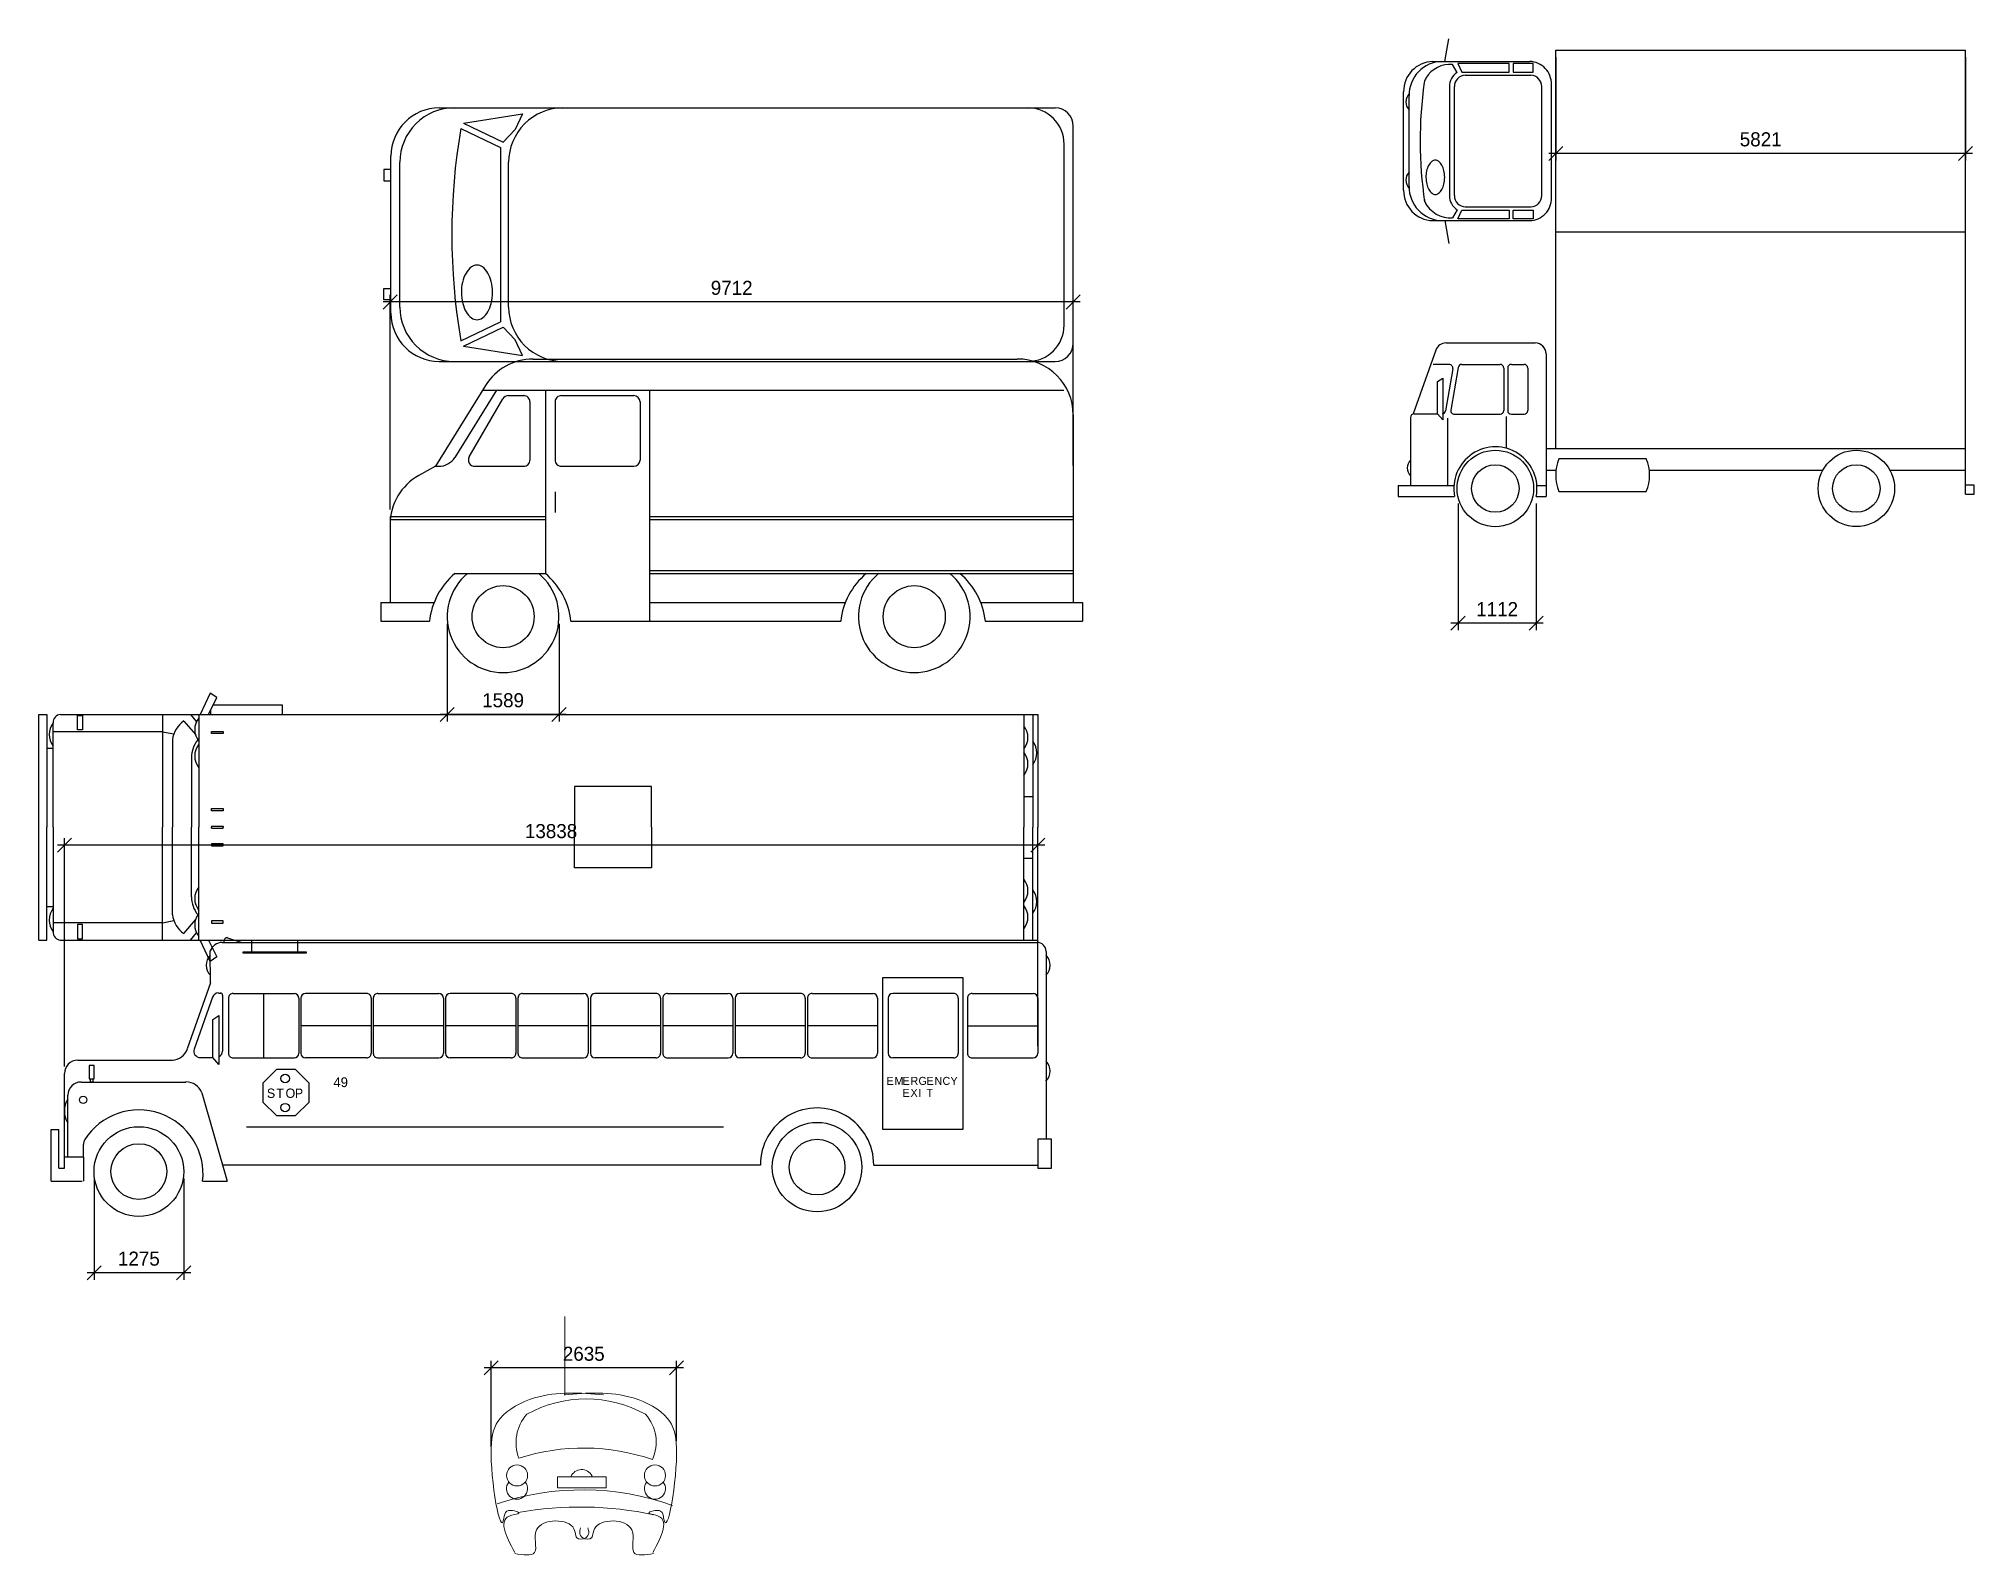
# Model space of a CAD drawing. Header units: millimetres. Extents: x 85290 to 188623, y -54691 to 10726.
# Drawn here: x 136197 to 163715, y -46232 to -24650 of the extents above; entities that cross this region are included whole.
import ezdxf

# ---------------------------------------------------------------- set-up
doc = ezdxf.new("R2010")
doc.units = ezdxf.units.MM
doc.layers.add('AUTO', color=150, linetype='Continuous')
doc.layers.add('RAZMER', color=5, linetype='Continuous')
doc.styles.add('TEXT', font='TXT')
doc.styles.add('WROMLATS', font='wromlats.shx', dxfattribs={"bigfont": 'bigfont.shx'})
doc.dimstyles.new('juka', dxfattribs={"dimscale": 100, "dimtxt": 2, "dimasz": 2, "dimexe": 1, "dimexo": 1, "dimgap": 1, "dimtad": 1, "dimtoh": 1, "dimdec": 0, "dimzin": 0, "dimdsep": 46, "dimtxsty": 'WROMLATS', "dimblk": 'OBLIQUE', "dimcen": -3, "dimdle": 1, "dimclrd": 256, "dimclre": 256, "dimclrt": 256, "dimadec": 0, "dimazin": 0, "dimtfac": 1, "dimtdec": 0, "dimtix": 1, "dimtmove": 2, "dimatfit": 3, "dimldrblk": 'ORIGIN2', "dimfxl": 1, "dimtvp": 2.5, "dimtolj": 1, "dimtzin": 0, "dimarcsym": 0})

# ---------------------------------------------------------------- blocks, each defined once
blk = doc.blocks.new('A_09')
at = {"lineweight": 15}
blk.add_line((432, 1821), (432, 2715), dxfattribs=at)
blk.add_lwpolyline([(351, 891), (903, 891), (903, 766), (351, 766)], close=True, dxfattribs=at)
for centre in [(-110, 906), (1458, 906)]:
    blk.add_circle(centre, 120, dxfattribs=at)
for centre, radius, start, end in [((675, 380), 1396, 61.09, 118.91), ((362, 1280), 484, 138.3801, 201.4766), ((993, 1283), 479, 335.7413, 41.8532), ((645, -1183), 2401, 70.9181, 107.7906), ((624, 841), 132, 26.3094, 157.9291), ((635, -2300), 3042, 70.3324, 108.6499), ((-110, 756), 120, 141.3174, 38.6826), ((1458, 756), 120, 141.3174, 38.6826), ((606, -3478), 4025, 77.9502, 100.076)]:
    blk.add_arc(centre, radius, start, end, dxfattribs=at)
for points in [[(-136, 29), (-170, 455), (-91, 477), (-226, 500), (-259, 421), (-405, 1217), (-304, 1553), (88, 1788), (873, 1822)], [(1434, 29), (1467, 455), (1389, 477), (1523, 500), (1557, 421), (1703, 1217), (1602, 1553), (1209, 1788), (425, 1822)], [(-136, 18), (88, 29), (111, 287), (537, 298), (559, 220), (570, 197), (671, 197), (705, 253), (694, 309)], [(1443, 18), (1219, 29), (1196, 287), (770, 298), (748, 220), (737, 197), (636, 197), (602, 253), (613, 309)]]:
    blk.add_spline(points, degree=3, dxfattribs=at)
blk = doc.blocks.new('a_13')
at = {"linetype": 'Continuous'}
for p, q in [((-828.1, 247.3), (-838.3, 226.1)), ((-829.8, 226.1), (-821.7, 242.9)), ((-821.7, 242.9), (-828.1, 247.3)), ((-756, 235.4), (-825.3, 235.4)), ((-756, 226.1), (-756, 235.4)), ((-999.9, 226.1), (-991.9, 226.1)), ((-999.9, 0), (-999.9, 226.1)), ((-991.9, 226.1), (-991.9, 113)), ((-985.3, 113), (-985.3, 217.7)), ((-978.2, 226.1), (-13.8, 226.1)), ((-961.1, 224.9), (-956.1, 224.9)), ((-961.1, 210.5), (-961.1, 224.9)), ((-956.1, 224.9), (-956.1, 210.5)), ((-876, 226.1), (-876, 208.7)), ((-854.6, 219.4), (-843.1, 205.8)), ((-847.8, 226.1), (-842.1, 218.7)), ((-839.7, 226.1), (-839.7, 113)), ((-827.5, 226.1), (-827.5, 230.8)), ((-827.5, 226.1), (-756, 226.1)), ((-13.8, 226.1), (0, 226.1)), ((-13.8, 226.1), (-13.8, 113)), ((-5, 226.1), (-5, 113)), ((0, 226.1), (0, 113)), ((-876, 208.7), (-985.3, 208.7)), ((-956.1, 210.5), (-961.1, 210.5)), ((-876, 208.7), (-864.6, 206.5)), ((-876, 208.7), (-876, 113)), ((-866, 200.6), (-866, 113)), ((-826.8, 208.9), (-815.2, 208.9)), ((-826.8, 206.8), (-826.8, 208.9)), ((-815.2, 206.8), (-826.8, 206.8)), ((-815.2, 208.9), (-815.2, 206.8)), ((-991.9, 192.3), (-985.3, 192.3)), ((-847.1, 182.7), (-847.1, 113)), ((-386.7, 153.7), (-463.7, 153.7)), ((-463.7, 153.7), (-463.7, 113)), ((-386.7, 113), (-386.7, 153.7)), ((-13.8, 144), (-5, 144)), ((-826.8, 131.7), (-815.2, 131.7)), ((-826.8, 129.6), (-826.8, 131.7)), ((-815.2, 129.6), (-826.8, 129.6)), ((-815.2, 131.7), (-815.2, 129.6)), ((-991.9, 0), (-991.9, 113)), ((-985.3, 113), (-985.3, 8.4)), ((-876, 17.4), (-876, 113)), ((-866, 25.4), (-866, 113)), ((-847.1, 43.4), (-847.1, 113)), ((-839.7, 0), (-839.7, 113)), ((-826.8, 114.1), (-815.2, 114.1)), ((-826.8, 114.1), (-826.8, 113)), ((-826.8, 112), (-826.8, 113)), ((-826.8, 112), (-815.2, 112)), ((-815.2, 114.1), (-815.2, 113)), ((-815.2, 112), (-815.2, 113)), ((-463.7, 72.3), (-463.7, 113)), ((-386.7, 113), (-386.7, 72.3)), ((-13.8, 0), (-13.8, 113)), ((-5, 0), (-5, 113)), ((0, 0), (0, 113)), ((-815.2, 96.5), (-826.8, 96.5)), ((-826.8, 96.5), (-826.8, 94.4)), ((-826.8, 94.4), (-815.2, 94.4)), ((-815.2, 94.4), (-815.2, 96.5)), ((-13.8, 82.1), (-5, 82.1)), ((-386.7, 72.3), (-463.7, 72.3)), ((-991.9, 33.8), (-985.3, 33.8)), ((-876, 17.4), (-864.6, 19.6)), ((-854.6, 6.6), (-843.1, 20.3)), ((-999.9, 0), (-991.9, 0)), ((-876, 17.4), (-985.3, 17.4)), ((-978.2, 0), (-13.8, 0)), ((-956.1, 15.6), (-961.1, 15.6)), ((-961.1, 15.6), (-961.1, 1.2)), ((-961.1, 1.2), (-956.1, 1.2)), ((-956.1, 1.2), (-956.1, 15.6)), ((-876, 0), (-876, 17.4)), ((-847.8, 0), (-842.1, 7.3)), ((-828.1, -21.2), (-838.3, 0)), ((-829.8, 0), (-821.7, -16.8)), ((-815.2, 19.3), (-826.8, 19.3)), ((-826.8, 19.3), (-826.8, 17.2)), ((-826.8, 17.2), (-815.2, 17.2)), ((-815.2, 17.2), (-815.2, 19.3)), ((-787, 0), (-787, -11.6)), ((-740.9, 0), (-740.9, -11.6)), ((-13.8, 0), (0, 0)), ((-821.7, -16.8), (-828.1, -21.2)), ((-795.4, -11.7), (-732.3, -11.7)), ((-795.4, -12.9), (-795.4, -11.7)), ((-732.3, -12.9), (-795.4, -12.9)), ((-787, -11.6), (-740.9, -11.6)), ((-732.3, -11.7), (-732.3, -12.9))]:
    blk.add_line(p, q, dxfattribs=at)
for centre, radius, start, end in [((-970.3, 205.9), 19, 141.9411, 218.0589), ((-977.5, 218.3), 7.81, 95.6673, 184.7211), ((-839, 197.1), 27.3, 124.945, 172.5167), ((-824.7, 210.8), 19, 141.9412, 218.0588), ((-28.8, 203), 19, 321.9413, 38.0587), ((-817.4, 182.2), 29.7, 141.8496, 178.9658), ((-824.7, 184.4), 19, 141.9412, 218.0588), ((-20, 187.5), 19, 321.9413, 38.0587), ((-28.8, 176.6), 19, 321.9413, 38.0587), ((-28.8, 49.5), 19, 321.9413, 38.0587), ((-817.4, 43.9), 29.7, 181.0342, 218.1505), ((-824.7, 41.6), 19, 141.9412, 218.0588), ((-20, 38.6), 19, 321.9413, 38.0588), ((-970.3, 20.2), 19, 141.9411, 218.0589), ((-839, 29), 27.3, 187.4827, 235.0551), ((-824.7, 15.3), 19, 141.9412, 218.0588), ((-28.8, 23.1), 19, 321.9413, 38.0587), ((-977.5, 7.8), 7.81, 175.2789, 264.3327)]:
    blk.add_arc(centre, radius, start, end, dxfattribs=at)
blk = doc.blocks.new('a_12')
at = {"linetype": 'Continuous'}
for p, q in [((-590, 274.5), (-575.8, 269.7)), ((-607.1, 229.2), (-607.4, 261.2)), ((-595.3, 269.7), (220.3, 269.7)), ((229.2, 260.8), (229.2, 73.1)), ((65.8, 234.5), (145.7, 234.5)), ((65.8, 82.6), (65.8, 234.5)), ((145.7, 234.5), (145.7, 82.6)), ((-607.1, 229.2), (-630.3, 163.2)), ((-605.2, 214.8), (-623.4, 163)), ((-599.2, 219.1), (-597.2, 219.1)), ((-595, 217), (-595, 160.9)), ((-589.1, 213.9), (-589.1, 158.8)), ((-584.4, 218.6), (-523.4, 218.6)), ((-553.9, 218.6), (-553.9, 154.1)), ((-518.8, 213.9), (-518.8, 158.8)), ((-516.6, 213.9), (-516.6, 158.8)), ((-451, 218.6), (-512, 218.6)), ((-446.3, 213.9), (-446.3, 158.8)), ((-444.2, 213.9), (-444.2, 158.8)), ((-439.5, 218.6), (-378.6, 218.6)), ((-373.9, 213.9), (-373.9, 158.8)), ((-371.8, 213.9), (-371.8, 158.8)), ((-306.2, 218.6), (-367.1, 218.6)), ((-301.5, 213.9), (-301.5, 158.8)), ((-299.4, 213.9), (-299.4, 158.8)), ((-294.7, 218.6), (-233.7, 218.6)), ((-229.1, 213.9), (-229.1, 158.8)), ((-226.9, 213.9), (-226.9, 158.8)), ((-161.3, 218.6), (-222.3, 218.6)), ((-156.6, 213.9), (-156.6, 158.8)), ((-154.5, 213.9), (-154.5, 158.8)), ((-149.8, 218.6), (-88.9, 218.6)), ((-84.2, 213.9), (-84.2, 158.8)), ((-82.1, 213.9), (-82.1, 158.8)), ((-16.5, 218.6), (-77.4, 218.6)), ((-11.8, 213.9), (-11.8, 158.8)), ((-9.7, 213.9), (-9.7, 158.8)), ((-5, 218.6), (56, 218.6)), ((60.6, 213.9), (60.6, 158.8)), ((71, 213.9), (71, 158.8)), ((136.6, 218.6), (75.7, 218.6)), ((141.3, 213.9), (141.3, 158.8)), ((150.5, 213.9), (150.5, 158.8)), ((155.2, 218.6), (216.1, 218.6)), ((220.8, 213.9), (220.8, 158.8)), ((-604.9, 192.5), (-598.9, 196.5)), ((-598.9, 196.5), (-598.9, 147.5)), ((-604.9, 154.5), (-604.9, 192.5)), ((-446.3, 186.3), (-516.6, 186.3)), ((-373.9, 186.3), (-444.2, 186.3)), ((-301.5, 186.3), (-371.8, 186.3)), ((-229.1, 186.3), (-299.4, 186.3)), ((-156.6, 186.3), (-226.9, 186.3)), ((-84.2, 186.3), (-154.5, 186.3)), ((-11.8, 186.3), (-82.1, 186.3)), ((60.6, 186.3), (-9.7, 186.3)), ((150.5, 186.3), (220.8, 186.3)), ((-753.3, 43.6), (-753.3, 138.5)), ((-740, 151.9), (-645.3, 151.9)), ((-723.7, 146.5), (-728.6, 146.5)), ((-728.6, 146.5), (-728.6, 133.2)), ((-723.7, 133.2), (-723.7, 146.5)), ((-617.4, 154.5), (-604.9, 154.5)), ((-598.9, 147.5), (-604.9, 154.5)), ((-584.4, 154.1), (-523.4, 154.1)), ((-541.1, 142.5), (-554.6, 129)), ((-522, 142.5), (-541.1, 142.5)), ((-508.4, 129), (-522, 142.5)), ((-451, 154.1), (-512, 154.1)), ((-439.5, 154.1), (-378.6, 154.1)), ((-306.2, 154.1), (-367.1, 154.1)), ((-294.7, 154.1), (-233.7, 154.1)), ((-161.3, 154.1), (-222.3, 154.1)), ((-149.8, 154.1), (-88.9, 154.1)), ((-16.5, 154.1), (-77.4, 154.1)), ((-5, 154.1), (56, 154.1)), ((136.6, 154.1), (75.7, 154.1)), ((155.2, 154.1), (216.1, 154.1)), ((-750, 54.7), (-750, 116.7)), ((-736.6, 130), (-631.7, 130)), ((-728.6, 133.2), (-723.7, 133.2)), ((-727.2, 133.2), (-724.9, 133.2)), ((-727.2, 130), (-727.2, 133.2)), ((-724.9, 130), (-727.2, 130)), ((-724.9, 133.2), (-724.9, 130)), ((-615.8, 119.2), (-590.5, 30.8)), ((-554.6, 129), (-554.6, 109.8)), ((-508.4, 109.8), (-508.4, 129)), ((-554.6, 109.8), (-541.1, 96.3)), ((-522, 96.3), (-508.4, 109.8)), ((-766.6, 30.8), (-766.6, 82.6)), ((-766.6, 82.6), (-759, 82.6)), ((-759, 43.6), (-759, 82.6)), ((-571.2, 85), (-93.7, 85)), ((-541.1, 96.3), (-522, 96.3)), ((145.7, 82.6), (65.8, 82.6)), ((-734.3, 54.7), (-734.3, 67.5)), ((221.3, 73.1), (234.2, 73.1)), ((221.3, 43.5), (221.3, 73.1)), ((234.2, 73.1), (234.2, 43.5)), ((-759, 43.6), (-753.3, 43.6)), ((-734.3, 54.7), (-753.3, 54.7)), ((-734.3, 54.7), (-734.3, 30.8)), ((-56.7, 46.8), (-595, 46.8)), ((56.7, 46.8), (221.3, 46.8)), ((234.2, 43.5), (221.3, 43.5)), ((-766.6, 30.8), (-735.5, 30.8)), ((-615, 30.8), (-590.5, 30.8))]:
    blk.add_line(p, q, dxfattribs=at)
for centre, radius in [((-532.4, 133.5), 4.2), ((-734.6, 112.1), 3.71), ((-532.4, 104.4), 4.2), ((-678.8, 40.3), 44.9), ((0, 44.8), 44.8), ((-678.8, 40.3), 27.9), ((0, 44.8), 27.9)]:
    blk.add_circle(centre, radius, dxfattribs=at)
for centre, radius, start, end in [((-590.1, 270.8), 3.75, 88.6744, 195.6622), ((-597.6, 247), 13.9, 135.0314, 226.2375), ((-595.4, 257), 12.7, 89.7289, 160.7837), ((220.3, 260.8), 8.9, 359.9999, 90), ((219.4, 247), 13.9, 313.763, 44.9673), ((-599.1, 212.7), 6.48, 90.4706, 160.3708), ((-597.2, 217), 2.14, 359.9631, 90.0364), ((-584.4, 213.9), 4.7, 89.956, 180.0431), ((-523.5, 213.9), 4.7, 359.9604, 89.6911), ((-511.9, 213.9), 4.7, 90.3099, 180.0399), ((-451, 213.9), 4.7, 359.9569, 90.044), ((-439.5, 213.9), 4.7, 89.956, 180.0431), ((-378.6, 213.9), 4.7, 359.9634, 89.6886), ((-367.1, 213.9), 4.7, 90.3119, 180.0366), ((-306.2, 213.9), 4.7, 359.9569, 90.044), ((-294.7, 213.9), 4.7, 89.9543, 180.0431), ((-233.8, 213.9), 4.7, 359.9606, 89.689), ((-222.2, 213.9), 4.7, 90.3089, 180.0396), ((-161.3, 213.9), 4.7, 359.9569, 90.0444), ((-149.8, 213.9), 4.7, 89.9556, 180.0429), ((-88.9, 213.9), 4.7, 359.9604, 89.6916), ((-77.4, 213.9), 4.7, 90.3102, 180.0399), ((-16.5, 213.9), 4.7, 359.9567, 90.0462), ((-5, 213.9), 4.7, 89.9556, 180.0431), ((55.9, 213.9), 4.7, 359.9634, 89.6881), ((75.7, 213.9), 4.7, 90.3093, 180.0394), ((136.6, 213.9), 4.7, 359.9599, 90.0401), ((155.2, 213.9), 4.7, 89.9556, 180.0431), ((216.1, 213.9), 4.7, 359.9601, 89.6898), ((-646.4, 169), 17.2, 273.8616, 340.5122), ((-617.4, 160.9), 6.41, 160.511, 270.0338), ((-601.5, 161), 6.48, 293.6141, 359.5922), ((-584.4, 158.8), 4.7, 179.9575, 270.0425), ((-523.5, 158.8), 4.7, 270.3104, 0.0388), ((-511.9, 158.8), 4.7, 179.961, 269.6888), ((-451, 158.8), 4.7, 269.9573, 0.0425), ((-439.5, 158.8), 4.7, 179.9575, 270.0427), ((-378.6, 158.8), 4.7, 270.3136, 0.0357), ((-367.1, 158.8), 4.7, 179.9643, 269.6864), ((-306.2, 158.8), 4.7, 269.9577, 0.0425), ((-294.7, 158.8), 4.7, 179.9575, 270.044), ((-233.8, 158.8), 4.7, 270.3115, 0.039), ((-222.2, 158.8), 4.7, 179.961, 269.6899), ((-161.3, 158.8), 4.7, 269.9573, 0.0425), ((-149.8, 158.8), 4.7, 179.9575, 270.0427), ((-88.9, 158.8), 4.7, 270.311, 0.039), ((-77.4, 158.8), 4.7, 179.9612, 269.6872), ((-16.5, 158.8), 4.7, 269.9565, 0.0425), ((-5, 158.8), 4.7, 179.9575, 270.0427), ((55.9, 158.8), 4.7, 270.3127, 0.0362), ((75.7, 158.8), 4.7, 179.9608, 269.6899), ((136.6, 158.8), 4.7, 269.9599, 0.0396), ((155.2, 158.8), 4.7, 179.9573, 270.0453), ((216.1, 158.8), 4.7, 270.3119, 0.039), ((-740, 138.5), 13.3, 90, 180), ((219.4, 141), 13.9, 313.7626, 44.9676), ((-736.6, 116.7), 13.3, 90, 179.9997), ((-631.7, 112.9), 17.2, 21.7796, 89.8919), ((-729.8, 100.9), 23.5, 149.4773, 210.5227), ((-678.8, 37.9), 64.2, 353.6441, 147.5921), ((0, 47.3), 56.7, 359.545, 180.455), ((-725.4, 67.5), 8.9, 147.5903, 179.9976)]:
    blk.add_arc(centre, radius, start, end, dxfattribs=at)
at = {"linetype": 'Continuous', "style": 'TEXT'}
for s, height, p in [('S', 9.34, (-550.7, 114.1)), ('T', 9.34, (-541.3, 114.1)), ('O', 9.34, (-532, 114.1)), ('P', 9.34, (-522.7, 114.1)), ('49', 9.79, (-484.1, 124.9)), ('E', 8.01, (69.5, 127.1)), ('M', 8.01, (77.5, 127.1)), ('E', 8.01, (85.5, 127.1)), ('E', 8.01, (85.5, 115.1)), ('X', 8.01, (93.5, 115.1)), ('R', 8.01, (93.5, 127.1)), ('G', 8.01, (101.5, 127.1)), ('I', 8.01, (101.5, 115.1)), ('T', 8.01, (109.5, 115.1)), ('E', 8.01, (109.5, 127.1)), ('N', 8.01, (117.5, 127.1)), ('C', 8.01, (125.5, 127.1)), ('Y', 8.01, (133.5, 127.1))]:
    blk.add_text(s, height=height, dxfattribs=at).set_placement(p)
blk = doc.blocks.new('a_16')
at = {"linetype": 'Continuous'}
for p, q in [((-558.7, 459.5), (151, 459.5)), ((-628.3, 420.8), (-701.7, 302.4)), ((-612.2, 414), (-673.4, 315.3)), ((-652.1, 316), (-602.7, 401.4)), ((-632.5, 414), (219.2, 414)), ((-594.9, 405.9), (-572.3, 405.9)), ((-540.4, 414), (-540.4, 145)), ((-517.1, 405.9), (-410.9, 405.9)), ((-388, 414), (-388, 75.3)), ((-563.2, 396.8), (-563.2, 311.5)), ((-526.2, 396.8), (-526.2, 311.5)), ((-401.8, 396.8), (-401.8, 311.5)), ((232.9, 377.7), (232.9, 102.6)), ((-701.7, 302.4), (-725.9, 288.9)), ((-701.7, 302.4), (-696.6, 302.4)), ((-644.2, 302.4), (-572.3, 302.4)), ((-517.1, 302.4), (-410.9, 302.4)), ((-526.1, 264.8), (-526.1, 234.5)), ((-768.1, 228.9), (-768.1, 102.6)), ((-768.1, 228.9), (-540.4, 228.9)), ((-388, 228.9), (232.9, 228.9)), ((-768.1, 224.3), (-540.4, 224.3)), ((-388, 224.3), (232.9, 224.3)), ((-673.1, 145), (-540.4, 145)), ((-388, 149.6), (232.9, 149.6)), ((-388, 145), (232.9, 145)), ((-781.7, 102.6), (-781.7, 75.3)), ((-781.7, 102.6), (-703.5, 102.6)), ((-388, 102.6), (-101.1, 102.6)), ((97.3, 102.6), (246.5, 102.6)), ((246.5, 102.6), (246.5, 75.3)), ((-781.7, 75.3), (-710.3, 75.3)), ((-503.1, 75.3), (-107.8, 75.3)), ((104.1, 75.3), (246.5, 75.3))]:
    blk.add_line(p, q, dxfattribs=at)
for centre in [(-602.5, 81.9), (0, 81.9)]:
    blk.add_circle(centre, 45.5, dxfattribs=at)
for centre, radius, start, end in [((-558.7, 377.7), 81.8, 89.9752, 148.2659), ((151, 377.6), 81.9, 0.0365, 90.0023), ((-594.8, 396.8), 9.11, 90.0233, 149.9866), ((-572.3, 396.8), 9.1, 359.9588, 90.0412), ((-517.1, 396.8), 9.1, 89.9588, 180.0412), ((-410.9, 396.8), 9.1, 359.9595, 89.6902), ((-696.6, 329.6), 27.3, 269.9882, 328.2838), ((-644.2, 311.5), 9.11, 150, 269.9902), ((-686, 217.2), 82.1, 119.1048, 179.9525), ((-572.3, 311.5), 9.1, 269.9588, 0.041), ((-517.1, 311.5), 9.1, 179.959, 270.0412), ((-410.9, 311.5), 9.1, 270.3102, 0.0405), ((-604.7, 63.7), 106.3, 130.0823, 173.7253), ((-602.5, 81.9), 81.9, 129.5799, 50.4201), ((-609.1, 63.4), 106.7, 6.3857, 49.8776), ((-1.8, 63.4), 106.7, 130.1224, 173.6143), ((0, 81.9), 81.9, 129.5799, 50.4202), ((-2.1, 63.4), 106.9, 6.4118, 49.7806)]:
    blk.add_arc(centre, radius, start, end, dxfattribs=at)
blk = doc.blocks.new('a_17')
at = {"linetype": 'Continuous'}
for p, q in [((-929, 345.1), (-26.5, 345.1)), ((-897.3, 314.7), (-839.1, 287)), ((-893.5, 322.7), (-807.1, 336.4)), ((-893.5, 322.7), (-835.3, 295)), ((-817.8, 313.6), (-835.3, 295)), ((-807.1, 336.4), (-817.8, 313.6)), ((0, 0), (0, 318.5)), ((-839.1, 287), (-839.1, 31.5)), ((-13.3, 26.5), (-13.3, 292)), ((-999.8, 44.2), (-999.8, 274.3)), ((-986.5, 53.1), (-986.5, 265.4)), ((-827.3, 53.1), (-827.3, 265.4)), ((-1010.4, 254.8), (-1010.4, 238.2)), ((-999.8, 254.8), (-1010.4, 254.8)), ((-1010.4, 238.2), (-999.8, 238.2)), ((-1010.4, 63.7), (-1010.4, 80.3)), ((-1010.4, 80.3), (-999.8, 80.3)), ((-999.8, 63.7), (-1010.4, 63.7)), ((-897.3, 3.8), (-839.1, 31.5)), ((-893.5, -4.2), (-835.3, 23.5)), ((-817.8, 4.9), (-835.3, 23.5)), ((-807.1, -17.8), (-817.8, 4.9)), ((-929, -26.5), (-26.5, -26.5)), ((-893.5, -4.2), (-807.1, -17.8))]:
    blk.add_line(p, q, dxfattribs=at)
for centre, radius, start, end in [((-929, 274.3), 70.8, 90.0244, 179.9756), ((-907, 265.5), 79.6, 89.9508, 180.0492), ((-747.7, 265.4), 79.6, 89.9839, 180.0161), ((-66.4, 292), 53.1, 0.0171, 89.9829), ((-26.6, 318.5), 26.6, 0.0171, 89.9828), ((5.8, 159.3), 916.4, 170.2323, 189.7677), ((-873.7, 101.2), 13.3, 89.7648, 126.164), ((-873.6, 101.2), 13.3, 53.836, 90.2352), ((-846.6, 77.5), 49.9, 166.4827, 183.3767), ((-844.3, 77.2), 52.2, 150.5213, 166.6605), ((-864.7, 88.6), 28.8, 125.8257, 150.4251), ((-882.6, 88.6), 28.8, 29.5749, 54.1743), ((-897.2, 80.3), 45.5, 13.1126, 29.6574), ((-919.7, 74.7), 68.8, 359.8831, 13.3687), ((-827.6, 74.4), 68.8, 179.8612, 193.3685), ((-850.2, 68.8), 45.5, 193.1125, 209.6574), ((-897.2, 68.8), 45.5, 330.3426, 346.8875), ((-919.7, 74.4), 68.8, 346.6316, 0.1388), ((-929, 44.3), 70.8, 180.0244, 269.9756), ((-907, 53), 79.6, 179.9508, 270.0492), ((-864.7, 60.5), 28.8, 209.5749, 234.1744), ((-873.7, 47.9), 13.3, 233.8361, 270.2352), ((-873.6, 47.9), 13.3, 269.7648, 306.1639), ((-882.6, 60.5), 28.8, 305.8257, 330.4251), ((-747.7, 53.1), 79.6, 179.9839, 270.0161), ((-66.4, 26.6), 53.1, 270.0171, 359.9829), ((-26.6, 0), 26.6, 270.0172, 359.9829)]:
    blk.add_arc(centre, radius, start, end, dxfattribs=at)
blk = doc.blocks.new('a_27')
at = {"linetype": 'Continuous'}
for p, q in [((-733.7, 191), (-733.7, 720)), ((-733.7, 720), (266.3, 720)), ((266.3, 79.3), (266.3, 720)), ((-1027.3, 431), (-1082, 275.7)), ((-1002.1, 448.9), (-784.5, 448.9)), ((-994.4, 396.3), (-1033.2, 396.3)), ((-985.6, 385.9), (-1003.6, 283)), ((-972.1, 389.2), (-990.3, 285)), ((-963.4, 396.5), (-870.1, 396.5)), ((-861.3, 387.6), (-861.3, 283.5)), ((-851.5, 387.6), (-851.5, 283.5)), ((-842.6, 396.5), (-811.5, 396.5)), ((-802.6, 387.6), (-802.6, 283.5)), ((-757.9, 422.2), (-757.9, 73.6)), ((-1022.7, 354.7), (-1010.3, 363)), ((-1022.7, 275.7), (-1022.7, 354.7)), ((-1010.3, 363), (-1010.3, 261.1)), ((-1088.9, 266.8), (-1088.9, 100.2)), ((-1080, 275.7), (-1022.7, 275.7)), ((-1010.3, 261.1), (-1022.7, 275.7)), ((-997.8, 100.2), (-997.8, 265.2)), ((-981.6, 274.6), (-870.1, 274.6)), ((-854.2, 191.2), (-854.2, 269.4)), ((-842.6, 274.6), (-811.5, 274.6)), ((-757.9, 191), (266.3, 191)), ((-512.9, 165.9), (-726.4, 165.9)), ((-1119, 100.2), (-983, 100.2)), ((-1119, 100.2), (-1119, 73.6)), ((-780.2, 100.2), (-757.9, 100.2)), ((-757.9, 137.7), (-733.6, 137.7)), ((-505.7, 137.7), (-82.1, 137.7)), ((82.1, 137.7), (266.3, 137.7)), ((288, 101.1), (266.3, 101.1)), ((288, 79.3), (288, 101.1)), ((-1119, 73.6), (-981.2, 73.6)), ((-781.8, 73.6), (-757.9, 73.6)), ((-726.4, 85.7), (-512.9, 85.7)), ((266.3, 79.3), (288, 79.3))]:
    blk.add_line(p, q, dxfattribs=at)
for centre, radius in [((-881.6, 93.3), 93.4), ((-881.6, 93.3), 58), ((0, 93.3), 93.3), ((0, 93.3), 58)]:
    blk.add_circle(centre, radius, dxfattribs=at)
for centre, radius, start, end in [((-1002, 422.1), 26.8, 90.2055, 160.4717), ((-784.5, 422.2), 26.7, 359.9589, 89.9246), ((-994.3, 387.4), 8.86, 349.9113, 90.4007), ((-963.4, 387.7), 8.85, 89.8743, 170.0861), ((-870.2, 387.6), 8.89, 359.9595, 89.6901), ((-842.6, 387.6), 8.89, 89.9589, 180.0412), ((-811.5, 387.6), 8.89, 359.959, 90.041), ((-981.6, 283.4), 8.86, 169.9113, 270.4008), ((-1080, 266.8), 8.89, 89.9589, 180.0411), ((-1012.3, 284.5), 8.84, 282.9575, 350.1872), ((-870.2, 283.5), 8.89, 270.3099, 0.0406), ((-842.6, 283.5), 8.89, 179.9588, 270.0411), ((-811.5, 283.5), 8.89, 269.959, 0.0412), ((-881.5, 93.3), 101.6, 348.8002, 191.1998), ((-1070.2, 143.6), 26.7, 134.7145, 225.612), ((-628, 125.8), 106.2, 157.8125, 202.1875), ((-610.6, 125.8), 105.6, 337.6634, 22.3366)]:
    blk.add_arc(centre, radius, start, end, dxfattribs=at)
blk = doc.blocks.new('a_33')
at = {"linetype": 'Continuous'}
for p, q in [((-1271, 416.4), (-1261.6, 472.1)), ((-1000, 0), (-1000, 444.1)), ((-1000, 444.1), (0, 444.1)), ((0, 0), (0, 444.1)), ((-1300.8, 416.4), (-1064.1, 416.4)), ((-1241.2, 389.9), (-1252.4, 409.4)), ((-1239.7, 411.8), (-1230, 390.6)), ((-1114.1, 411.8), (-1239.7, 411.8)), ((-1230, 390.6), (-1114.1, 390.6)), ((-1221.3, 382.8), (-1061.3, 382.8)), ((-1114.1, 390.6), (-1114.1, 411.8)), ((-1104.1, 411.8), (-1104.1, 390.6)), ((-1055.5, 411.8), (-1104.1, 411.8)), ((-1104.1, 390.6), (-1055.5, 390.6)), ((-1055.5, 390.6), (-1055.5, 411.8)), ((-1371.9, 101.8), (-1371.9, 342.4)), ((-1358.6, 111), (-1358.6, 333.1)), ((-1259.8, 355.7), (-1259.8, 88.4)), ((-1247.9, 89.1), (-1247.9, 355)), ((-1034.6, 89.1), (-1034.6, 355)), ((-1010.8, 83.3), (-1010.8, 360.9)), ((-1241.2, 54.2), (-1252.4, 34.8)), ((-1239.7, 32.3), (-1230, 53.5)), ((-1230, 53.5), (-1114.1, 53.5)), ((-1221.3, 61.4), (-1061.3, 61.4)), ((-1114.1, 53.5), (-1114.1, 32.3)), ((-1104.1, 53.5), (-1055.5, 53.5)), ((-1104.1, 32.3), (-1104.1, 53.5)), ((-1055.5, 53.5), (-1055.5, 32.3)), ((-1300.8, 27.8), (-1064.1, 27.8)), ((-1271, 27.8), (-1261.6, -28)), ((-1114.1, 32.3), (-1239.7, 32.3)), ((-1055.5, 32.3), (-1104.1, 32.3)), ((-1000, 0), (0, 0))]:
    blk.add_line(p, q, dxfattribs=at)
for centre, radius, start, end in [((-1299.3, 343.8), 72.6, 91.1988, 181.1028), ((-1277, 334.8), 81.6, 91.1245, 181.1773), ((-1257.9, 340.1), 69.5, 85.4302, 148.8562), ((-1219.1, 355.2), 41.1, 122.4284, 180.2305), ((-1220.7, 355.5), 27.2, 91.1895, 181.1115), ((-1065.2, 362), 54.4, 358.8413, 88.8577), ((-1061.8, 355.5), 27.2, 358.8885, 88.8106), ((-1337.8, 317.8), 28.7, 136.0415, 223.6451), ((-332, 222.1), 999.7, 171.7743, 188.535), ((-1292.8, 360.9), 28.9, 148.4692, 171.5951), ((-1337.8, 126.4), 28.7, 136.3537, 223.9597), ((-1263.2, 136.6), 54.3, 167.0087, 183.2487), ((-1261.6, 136.4), 55.9, 151.5282, 167.1956), ((-1283.9, 148.3), 30.6, 127.3938, 151.1359), ((-1294.6, 162.3), 13, 89.8726, 127.4368), ((-1294.5, 162.1), 13.2, 52.7922, 90.0166), ((-1304.8, 148.7), 30.1, 28.5695, 52.7135), ((-1321.2, 139.6), 48.8, 12.5874, 28.6414), ((-1346.4, 133.7), 74.7, 359.8817, 12.852), ((-1299.3, 100.4), 72.6, 178.8972, 268.8012), ((-1277, 109.4), 81.6, 178.824, 268.8742), ((-1242.7, 133.3), 74.7, 179.8616, 192.8518), ((-1267.9, 127.4), 48.8, 192.5874, 208.6414), ((-1283.9, 118.7), 30.6, 208.8641, 232.6062), ((-1304.8, 118.3), 30.1, 307.2865, 331.4305), ((-1321.2, 127.4), 48.8, 331.3586, 347.4126), ((-1346.4, 133.3), 74.7, 347.1482, 0.1384), ((-1292.7, 83.2), 28.9, 188.4124, 211.5232), ((-1257.8, 104.4), 69.8, 206.0089, 274.4454), ((-1294.6, 104.7), 13, 232.5632, 270.1274), ((-1294.5, 104.9), 13.2, 269.9834, 307.2077), ((-1219.1, 89), 41.1, 179.7709, 237.5687), ((-1220.7, 88.6), 27.2, 178.8902, 268.8065), ((-1065.2, 82.2), 54.4, 271.1423, 1.1598), ((-1061.8, 88.6), 27.2, 271.1935, 1.1098)]:
    blk.add_arc(centre, radius, start, end, dxfattribs=at)
blk = doc.blocks.new('_Oblique')
at = {"color": 0, "linetype": 'ByBlock', "lineweight": -2}
blk.add_line((-0.5, -0.5), (0.5, 0.5), dxfattribs=at)
blk = doc.blocks.new('*D107')
at = {"layer": 'Defpoints', "color": 0, "transparency": 16777216}
for p in [(142628, -43553), (142628, -44775), (145264, -44690)]:
    blk.add_point(p, dxfattribs=at)
at = {"layer": 'RAZMER', "lineweight": -2, "transparency": 16777216}
for p, q in [((142628, -44675), (142628, -43453)), ((145264, -44590), (145264, -43453)), ((145364, -43553), (142528, -43553))]:
    blk.add_line(p, q, dxfattribs=at)
at = {"layer": 'RAZMER', "lineweight": -2, "transparency": 16777216, "xscale": 200, "yscale": 200, "zscale": 200, "rotation": 180}
blk.add_blockref('_Oblique', (142628, -43553), dxfattribs=at)
at = {"layer": 'RAZMER', "lineweight": -2, "transparency": 16777216, "xscale": 200, "yscale": 200, "zscale": 200}
blk.add_blockref('_Oblique', (145264, -43553), dxfattribs=at)
at = {"layer": 'RAZMER', "transparency": 16777216, "insert": (143946, -43353), "char_height": 200, "attachment_point": 5, "style": 'WROMLATS'}
blk.add_mtext('\\A1;2635', dxfattribs=at)
blk = doc.blocks.new('_Origin2')
at = {"color": 0, "linetype": 'ByBlock', "lineweight": -2}
blk.add_line((-0.5, 0), (-1, 0), dxfattribs=at)
for radius in [0.5, 0.25]:
    blk.add_circle((0, 0), radius, dxfattribs=at)
blk = doc.blocks.new('*D110')
at = {"layer": 'Defpoints', "color": 0, "transparency": 16777216}
for p in [(136562, -36120), (150400, -39078), (136562, -39366)]:
    blk.add_point(p, dxfattribs=at)
at = {"layer": 'RAZMER', "lineweight": -2, "transparency": 16777216}
for p, q in [((136562, -39266), (136562, -36020)), ((150400, -38978), (150400, -36020)), ((150500, -36120), (136462, -36120))]:
    blk.add_line(p, q, dxfattribs=at)
at = {"layer": 'RAZMER', "lineweight": -2, "transparency": 16777216, "xscale": 200, "yscale": 200, "zscale": 200, "rotation": 180}
blk.add_blockref('_Oblique', (136562, -36120), dxfattribs=at)
at = {"layer": 'RAZMER', "lineweight": -2, "transparency": 16777216, "xscale": 200, "yscale": 200, "zscale": 200}
blk.add_blockref('_Oblique', (150400, -36120), dxfattribs=at)
at = {"layer": 'RAZMER', "transparency": 16777216, "insert": (143481, -35920), "char_height": 200, "attachment_point": 5, "style": 'WROMLATS'}
blk.add_mtext('\\A1;13838', dxfattribs=at)
blk = doc.blocks.new('*D111')
at = {"layer": 'Defpoints', "color": 0, "transparency": 16777216}
for p in [(141193, -28394), (150904, -30820), (141193, -31443)]:
    blk.add_point(p, dxfattribs=at)
at = {"layer": 'RAZMER', "lineweight": -2, "transparency": 16777216}
for p, q in [((141193, -31343), (141193, -28294)), ((150904, -30720), (150904, -28294)), ((151004, -28394), (141093, -28394))]:
    blk.add_line(p, q, dxfattribs=at)
at = {"layer": 'RAZMER', "lineweight": -2, "transparency": 16777216, "xscale": 200, "yscale": 200, "zscale": 200, "rotation": 180}
blk.add_blockref('_Oblique', (141193, -28394), dxfattribs=at)
at = {"layer": 'RAZMER', "lineweight": -2, "transparency": 16777216, "xscale": 200, "yscale": 200, "zscale": 200}
blk.add_blockref('_Oblique', (150904, -28394), dxfattribs=at)
at = {"layer": 'RAZMER', "transparency": 16777216, "insert": (146049, -28194), "char_height": 200, "attachment_point": 5, "style": 'WROMLATS'}
blk.add_mtext('\\A1;9712', dxfattribs=at)
blk = doc.blocks.new('*D116')
at = {"layer": 'Defpoints', "color": 0, "transparency": 16777216}
for p in [(157767, -24812), (163588, -24812), (157767, -26282)]:
    blk.add_point(p, dxfattribs=at)
at = {"layer": 'RAZMER', "lineweight": -2, "transparency": 16777216}
for p, q in [((157767, -24912), (157767, -26382)), ((163588, -24912), (163588, -26382)), ((163688, -26282), (157667, -26282))]:
    blk.add_line(p, q, dxfattribs=at)
at = {"layer": 'RAZMER', "lineweight": -2, "transparency": 16777216, "xscale": 200, "yscale": 200, "zscale": 200, "rotation": 180}
blk.add_blockref('_Oblique', (157767, -26282), dxfattribs=at)
at = {"layer": 'RAZMER', "lineweight": -2, "transparency": 16777216, "xscale": 200, "yscale": 200, "zscale": 200}
blk.add_blockref('_Oblique', (163588, -26282), dxfattribs=at)
at = {"layer": 'RAZMER', "transparency": 16777216, "insert": (160678, -26082), "char_height": 200, "attachment_point": 5, "style": 'WROMLATS'}
blk.add_mtext('\\A1;5821', dxfattribs=at)
blk = doc.blocks.new('*D122')
at = {"layer": 'Defpoints', "color": 0, "transparency": 16777216}
for p in [(156375, -31161), (157487, -31161), (156375, -32962)]:
    blk.add_point(p, dxfattribs=at)
at = {"layer": 'RAZMER', "lineweight": -2, "transparency": 16777216}
for p, q in [((156375, -31261), (156375, -33062)), ((157487, -31261), (157487, -33062)), ((157587, -32962), (156275, -32962))]:
    blk.add_line(p, q, dxfattribs=at)
at = {"layer": 'RAZMER', "lineweight": -2, "transparency": 16777216, "xscale": 200, "yscale": 200, "zscale": 200, "rotation": 180}
blk.add_blockref('_Oblique', (156375, -32962), dxfattribs=at)
at = {"layer": 'RAZMER', "lineweight": -2, "transparency": 16777216, "xscale": 200, "yscale": 200, "zscale": 200}
blk.add_blockref('_Oblique', (157487, -32962), dxfattribs=at)
at = {"layer": 'RAZMER', "transparency": 16777216, "insert": (156931, -32762), "char_height": 200, "attachment_point": 5, "style": 'WROMLATS'}
blk.add_mtext('\\A1;1112', dxfattribs=at)
blk = doc.blocks.new('*D124')
at = {"layer": 'Defpoints', "color": 0, "transparency": 16777216}
for p in [(136984, -40760), (138258, -40760), (136984, -42200)]:
    blk.add_point(p, dxfattribs=at)
at = {"layer": 'RAZMER', "lineweight": -2, "transparency": 16777216}
for p, q in [((136984, -40860), (136984, -42300)), ((138258, -40860), (138258, -42300)), ((138358, -42200), (136884, -42200))]:
    blk.add_line(p, q, dxfattribs=at)
at = {"layer": 'RAZMER', "lineweight": -2, "transparency": 16777216, "xscale": 200, "yscale": 200, "zscale": 200, "rotation": 180}
blk.add_blockref('_Oblique', (136984, -42200), dxfattribs=at)
at = {"layer": 'RAZMER', "lineweight": -2, "transparency": 16777216, "xscale": 200, "yscale": 200, "zscale": 200}
blk.add_blockref('_Oblique', (138258, -42200), dxfattribs=at)
at = {"layer": 'RAZMER', "transparency": 16777216, "insert": (137621, -42000), "char_height": 200, "attachment_point": 5, "style": 'WROMLATS'}
blk.add_mtext('\\A1;1275', dxfattribs=at)
blk = doc.blocks.new('*D125')
at = {"layer": 'Defpoints', "color": 0, "transparency": 16777216}
for p in [(142005, -32869), (143594, -32869), (142005, -34259)]:
    blk.add_point(p, dxfattribs=at)
at = {"layer": 'RAZMER', "lineweight": -2, "transparency": 16777216}
for p, q in [((142005, -32969), (142005, -34359)), ((143594, -32969), (143594, -34359)), ((143694, -34259), (141905, -34259))]:
    blk.add_line(p, q, dxfattribs=at)
at = {"layer": 'RAZMER', "lineweight": -2, "transparency": 16777216, "xscale": 200, "yscale": 200, "zscale": 200, "rotation": 180}
blk.add_blockref('_Oblique', (142005, -34259), dxfattribs=at)
at = {"layer": 'RAZMER', "lineweight": -2, "transparency": 16777216, "xscale": 200, "yscale": 200, "zscale": 200}
blk.add_blockref('_Oblique', (143594, -34259), dxfattribs=at)
at = {"layer": 'RAZMER', "transparency": 16777216, "insert": (142799, -34059), "char_height": 200, "attachment_point": 5, "style": 'WROMLATS'}
blk.add_mtext('\\A1;1589', dxfattribs=at)

msp = doc.modelspace()

# ---------------------------------------------------------------- block references
at = {"layer": 'AUTO'}
for name, p, xscale, yscale, zscale in [('a_33', (163588.2, -27397.9), 5.821200000005774, 5.821200000005774, 5.821200000005774), ('a_17', (150904.4, -28981.4), 9.70199999999977, 9.70199999999977, 9.70199999999977), ('a_27', (162038.1, -31589.1), 5.821200000005774, 5.821200000005774, 5.821200000005774), ('a_16', (148644.8, -33663.4), 9.70199999999977, 9.70199999999977, 9.70199999999977), ('a_13', (150399.9, -37469.9), 14.20469820000017, 14.20469820000017, 14.20469820000017), ('a_12', (147263.2, -41333.3), 14.20469820000017, 14.20469820000017, 14.20469820000017), ('A_09', (143135.5, -46214.5), 1.25, 1.25, 1.25)]:
    msp.add_blockref(name, p, dxfattribs=dict(at, xscale=xscale, yscale=yscale, zscale=zscale))

# ---------------------------------------------------------------- dimensions: what is measured, and where the dimension line sits
at = {"layer": 'RAZMER'}
for base, p1, p2, picture, middle in [((157767, -26282), (163588.2, -24812.4), (157767, -24812.4), '*D116', (160677.6, -26082)), ((141192.8735, -28394.488), (150904.393, -30820.3154), (141192.8735, -31442.8017), '*D111', (146048.6332, -28194.488)), ((156375.1, -32961.5), (157486.8, -31160.9), (156375.1, -31160.9), '*D122', (156931, -32761.5)), ((142004.9, -34259.4), (143594, -32868.8), (142004.9, -32868.8), '*D125', (142799.4, -34059.4)), ((136562.2, -36120), (150399.9, -39078), (136562.2, -39365.9), '*D110', (143481.1, -35920)), ((136983.6, -42200.5), (138258.3, -40760.4), (136983.6, -40760.4), '*D124', (137620.9, -42000.5)), ((142628.4, -43553.2), (145263.8, -44690), (142628.4, -44774.8), '*D107', (143946.1, -43353.2))]:
    dim = msp.add_linear_dim(base=base, p1=p1, p2=p2, dimstyle='juka', dxfattribs=at)
    dim.commit()
    dim.dimension.update_dxf_attribs({"geometry": picture, "text_midpoint": middle})

doc.saveas('drawing.dxf')
